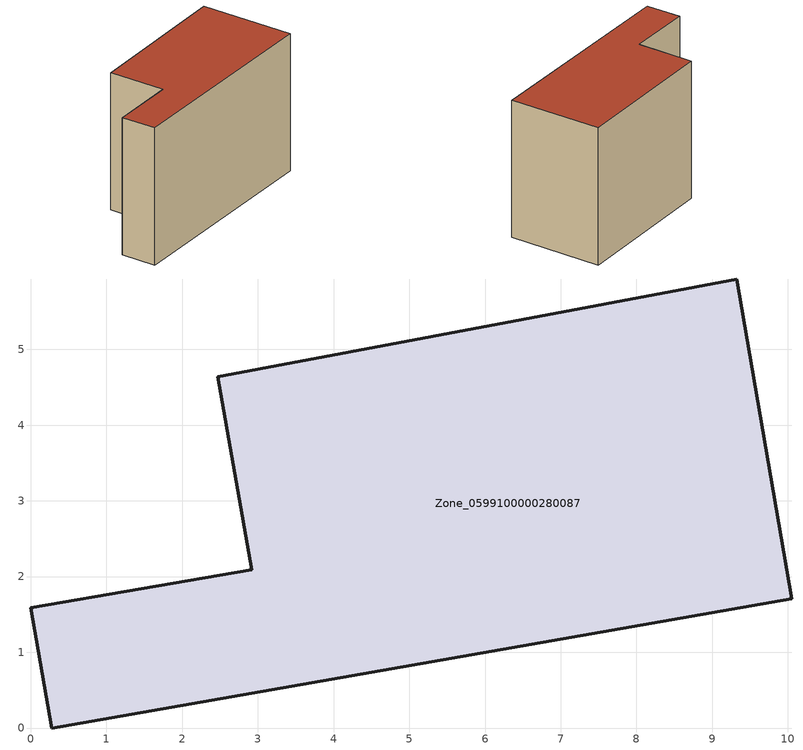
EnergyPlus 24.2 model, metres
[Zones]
Zone_0599100000280087
 floor ground (C_G): 0,1.59 2.92,2.09 2.47,4.64 9.32,5.93 10.05,1.71 0.28,0 z0
 wall outside (C_F): 2.92,2.09 0,1.59 0.28,0 10.05,1.71 9.32,5.93 2.47,4.64 2.92,2.09 z0:6.37
 roof outside (C_R): 9.32,5.93 2.47,4.64 2.92,2.09 0,1.59 0.28,0 10.05,1.71 z6.37
[BUILDING]
Pand.0599100000280087: North Axis=0; Terrain=City; Loads Convergence Tolerance Value=0.04; Temperature Convergence Tolerance Value=0.4; Solar Distribution=FullExterior; Maximum Number of Warmup Days=25; Minimum Number of Warmup Days=1
[Site:Location]
Rotterdam.The.Hague.AP_ZH_NLD Design_Conditions: Latitude=51.96; Longitude=4.45; Time Zone=1; Elevation=-4.5
[SITE:GROUNDTEMPERATURE:BUILDINGSURFACE]
18, 18, 18, 18, 18, 18, 18, 18, 18, 18, 18, 18
[MATERIAL] Thermal Absorptance=0.9; Solar Absorptance=0.7; Visible Absorptance=0.7
Name | Roughness | Thickness | Conductivity | Density | Specific Heat
G.TI.1946 | MediumSmooth | 0.15 | 1 | 540 | 1210
F.TI.1946 | Rough | 0.3 | 0.857143 | 1920 | 840
R.TI.1946 | MediumRough | 0.2 | 0.1 | 1500 | 1000
[CONSTRUCTION]
C_G: G.TI.1946
C_F: F.TI.1946
C_R: R.TI.1946
[ZONE]
Zone_0599100000280087: Type=1; Multiplier=1; Ceiling Height=Autocalculate; Volume=Autocalculate; Floor Area=autocalculate; Part of Total Floor Area=Yes
[ZONEINFILTRATION:DESIGNFLOWRATE]
Infil_Zone_0599100000280087: Zone or ZoneList or Space or SpaceList=Zone_0599100000280087; Schedule=AlwaysOn; Design Flow Rate Calculation Method=Flow/Area; Flow Rate per Floor Area=0.003; Constant Term Coefficient=1; Temperature Term Coefficient=0; Velocity Term Coefficient=0; Velocity Squared Term Coefficient=0
[HVACTEMPLATE:ZONE:IDEALLOADSAIRSYSTEM]
Zone_0599100000280087: Maximum Heating Supply Air Temperature=50; Minimum Cooling Supply Air Temperature=13; Maximum Heating Supply Air Humidity Ratio=0.0156; Minimum Cooling Supply Air Humidity Ratio=0.0077; Heating Limit=NoLimit; Cooling Limit=NoLimit; Dehumidification Control Type=ConstantSensibleHeatRatio; Cooling Sensible Heat Ratio=0.7; Dehumidification Setpoint=60; Humidification Control Type=None; Humidification Setpoint=30; Outdoor Air Method=None; Outdoor Air Flow Rate per Person=0.00944; Outdoor Air Flow Rate per Zone Floor Area=0; Outdoor Air Flow Rate per Zone=0; Demand Controlled Ventilation Type=None; Outdoor Air Economizer Type=NoEconomizer; Heat Recovery Type=None; Sensible Heat Recovery Effectiveness=0.7; Latent Heat Recovery Effectiveness=0.65
[ZONECONTROL:THERMOSTAT]
ThermostatControl_Zone_0599100000280087: Zone or ZoneList=Zone_0599100000280087; Control Type Schedule=DualSetpointControlType; Control 1=Thermostat_Zone_0599100000280087; Temperature Difference Between Cutout And Setpoint=0
[THERMOSTATSETPOINT:DUALSETPOINT]
Thermostat_Zone_0599100000280087: Heating Setpoint Temperature Schedule=HeatingSetpoint_Zone_0599100000280087; Cooling Setpoint Temperature Schedule=CoolingSetpoint_Zone_0599100000280087
[SCHEDULE:COMPACT]
HeatingSetpoint_Zone_0599100000280087: Through: 12/31, For: AllDays, Until: 24:00, 21
CoolingSetpoint_Zone_0599100000280087: Through: 12/31, For: AllDays, Until: 24:00, 24
DualSetpointControlType: Through: 12/31, For: AllDays, Until: 24:00, 4
AlwaysOn: Through: 12/31, For: AllDays, Until: 24:00, 1
